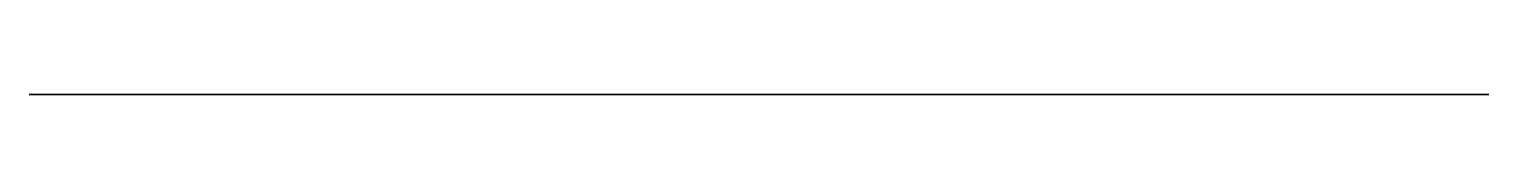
# Model space of a CAD drawing. Header units: millimetres. Extents: x 51.8 to 69.9, y 0 to 0.
import ezdxf

# ---------------------------------------------------------------- set-up
doc = ezdxf.new("R2010")
doc.units = ezdxf.units.MM
doc.layers.get('0').update_dxf_attribs({"color": 173, "true_color": 0x5858e1})

msp = doc.modelspace()

# ---------------------------------------------------------------- linework, layer by layer
at = {"color": 236, "true_color": 0x8d073a, "extrusion": (0, -1, -1.19209e-07)}
msp.add_lwpolyline([(65.529, -38.224), (65.531, -38.108), (65.528, -37.991), (65.52, -37.875), (65.507, -37.76), (65.488, -37.646), (65.462, -37.534), (65.43, -37.423), (65.39, -37.313), (65.344, -37.207), (65.291, -37.103), (65.232, -37.003), (65.168, -36.906), (65.098, -36.814), (65.023, -36.725), (64.943, -36.641), (64.858, -36.561), (64.791, -36.505), (64.723, -36.452), (64.652, -36.402), (64.578, -36.355), (64.504, -36.311), (64.427, -36.271), (64.348, -36.234), (64.268, -36.2), (64.214, -36.181), (64.158, -36.165), (64.102, -36.152), (64.044, -36.143), (63.986, -36.135), (63.928, -36.131), (63.811, -36.127), (63.477, -36.127), (63.477, -16.982), (63.961, -16.924), (64.201, -16.889), (64.438, -16.845), (64.673, -16.791), (64.903, -16.724), (65.016, -16.684), (65.128, -16.64), (65.239, -16.591), (65.348, -16.538), (65.561, -16.419), (65.765, -16.287), (65.96, -16.143), (66.146, -15.988), (66.322, -15.822), (66.488, -15.645), (66.643, -15.457), (66.786, -15.26), (66.917, -15.055), (67.034, -14.842), (67.138, -14.623), (67.229, -14.398), (67.305, -14.169), (67.367, -13.934), (67.415, -13.696), (67.448, -13.455), (67.631, -13.352), (67.808, -13.241), (67.98, -13.123), (68.146, -12.997), (68.306, -12.864), (68.46, -12.725), (68.607, -12.579), (68.747, -12.426), (68.88, -12.268), (69.006, -12.103), (69.125, -11.933), (69.236, -11.757), (69.339, -11.577), (69.434, -11.391), (69.521, -11.201), (69.6, -11.006), (69.669, -10.808), (69.729, -10.607), (69.781, -10.405), (69.822, -10.201), (69.855, -9.996), (69.878, -9.79), (69.892, -9.583), (69.897, -9.376), (69.892, -9.169), (69.878, -8.962), (69.855, -8.756), (69.822, -8.551), (69.781, -8.347), (69.729, -8.145), (69.669, -7.944), (69.6, -7.746), (69.521, -7.551), (69.434, -7.361), (69.339, -7.175), (69.236, -6.994), (69.125, -6.819), (69.006, -6.649), (68.88, -6.484), (68.747, -6.326), (68.607, -6.173), (68.46, -6.027), (68.306, -5.888), (68.146, -5.755), (67.98, -5.629), (67.808, -5.511), (67.631, -5.4), (67.448, -5.297), (66.492, -4.757), (65.572, -4.163), (65.128, -3.843), (64.696, -3.507), (64.278, -3.154), (63.875, -2.782), (63.487, -2.394), (63.114, -1.991), (62.758, -1.575), (62.418, -1.145), (62.095, -0.703), (61.789, -0.248), (61.5, 0.218), (61.229, 0.695), (60.981, 1.184), (60.759, 1.683), (60.559, 2.191), (60.377, 2.706), (59.759, 4.81), (60.682, 5.038), (61.126, 5.175), (61.341, 5.254), (61.55, 5.341), (61.752, 5.438), (61.946, 5.545), (62.132, 5.665), (62.222, 5.729), (62.309, 5.797), (62.393, 5.868), (62.475, 5.943), (62.554, 6.022), (62.63, 6.105), (62.703, 6.192), (62.773, 6.283), (62.84, 6.379), (62.903, 6.479), (63.019, 6.685), (63.121, 6.894), (63.208, 7.104), (63.279, 7.317), (63.336, 7.532), (63.358, 7.64), (63.377, 7.748), (63.392, 7.858), (63.403, 7.967), (63.409, 8.078), (63.412, 8.189), (63.411, 8.3), (63.406, 8.412), (63.397, 8.525), (63.384, 8.638), (63.346, 8.865), (63.291, 9.096), (63.219, 9.328), (63.131, 9.563), (63.026, 9.8), (62.903, 10.039), (62.836, 10.156), (62.766, 10.267), (62.693, 10.372), (62.617, 10.471), (62.539, 10.565), (62.458, 10.653), (62.374, 10.736), (62.288, 10.814), (62.2, 10.887), (62.11, 10.956), (62.017, 11.02), (61.923, 11.08), (61.827, 11.136), (61.728, 11.188), (61.527, 11.282), (61.319, 11.363), (61.106, 11.433), (60.889, 11.494), (60.667, 11.546), (59.759, 11.708), (59.759, 15.364), (59.757, 15.406), (59.754, 15.448), (59.749, 15.489), (59.742, 15.53), (59.733, 15.57), (59.721, 15.609), (59.708, 15.647), (59.694, 15.685), (59.677, 15.721), (59.659, 15.757), (59.639, 15.791), (59.618, 15.825), (59.595, 15.857), (59.57, 15.888), (59.544, 15.918), (59.517, 15.947), (59.488, 15.974), (59.458, 16), (59.427, 16.025), (59.395, 16.048), (59.361, 16.069), (59.327, 16.089), (59.291, 16.107), (59.254, 16.124), (59.217, 16.139), (59.179, 16.152), (59.139, 16.163), (59.1, 16.172), (59.059, 16.179), (59.018, 16.185), (58.976, 16.188), (58.933, 16.189), (51.787, 16.189), (51.787, -89.254), (69.932, -89.254), (69.932, -42.21), (69.93, -42.143), (69.925, -42.077), (69.916, -42.012), (69.904, -41.947), (69.889, -41.884), (69.871, -41.822), (69.85, -41.762), (69.826, -41.703), (69.799, -41.645), (69.769, -41.589), (69.737, -41.534), (69.702, -41.481), (69.665, -41.43), (69.625, -41.381), (69.583, -41.333), (69.539, -41.288), (69.493, -41.245), (69.444, -41.204), (69.394, -41.165), (69.342, -41.129), (69.288, -41.095), (69.233, -41.063), (69.176, -41.034), (69.117, -41.008), (69.057, -40.985), (68.996, -40.964), (68.934, -40.947), (68.87, -40.932), (68.806, -40.921), (68.74, -40.912), (68.674, -40.907), (68.607, -40.906), (68.306, -40.901), (68.005, -40.884), (67.708, -40.852), (67.562, -40.829), (67.419, -40.801), (67.278, -40.767), (67.141, -40.726), (67.008, -40.679), (66.88, -40.625), (66.756, -40.563), (66.696, -40.529), (66.638, -40.493), (66.581, -40.455), (66.526, -40.415), (66.472, -40.372), (66.42, -40.327), (66.313, -40.225), (66.212, -40.118), (66.117, -40.004), (66.029, -39.886), (65.947, -39.763), (65.871, -39.636), (65.803, -39.505), (65.742, -39.371), (65.688, -39.234), (65.642, -39.094), (65.604, -38.953), (65.573, -38.809), (65.55, -38.664), (65.535, -38.518), (65.528, -38.372)], close=True, dxfattribs=at)

doc.saveas('drawing.dxf')
